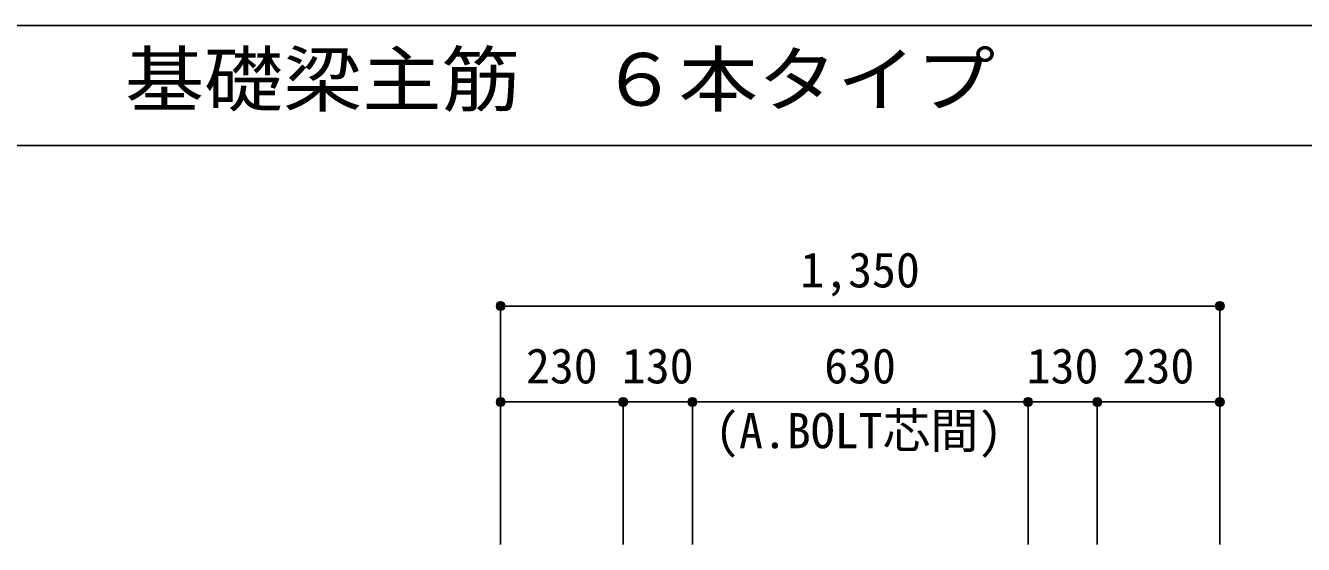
# Model space of a CAD drawing. Units: millimetres at full size, sheet at 1:30. Extents: x -5973 to 5954, y -4195 to 4201.
# Drawn here: x -1014 to 1384, y 3228 to 4201 of the extents above; entities that cross this region are included whole.
import ezdxf
from ezdxf.enums import TextEntityAlignment as Align

# ---------------------------------------------------------------- set-up
doc = ezdxf.new("R2010")
doc.units = ezdxf.units.MM
doc.header["$LTSCALE"] = 30
doc.header["$PDMODE"] = 32
doc.header["$PDSIZE"] = 15
for name, color, linetype in [('0-D_寸法', 4, 'Continuous'), ('6-7_文字', 7, 'Continuous'), ('F-0_枠', 6, 'Continuous')]:
    doc.layers.add(name, color=color, linetype=linetype)
doc.styles.add('ＭＳ ゴシック', font='')
doc.styles.get('ＭＳ ゴシック').set_extended_font_data('MS Gothic')

msp = doc.modelspace()

# ---------------------------------------------------------------- linework, layer by layer
at = {"layer": '0-D_寸法'}
for p, q in [((-122.56, 3675.34), (1227.44, 3675.34)), ((-122.56, 3675.34), (-122.56, 3495.34)), ((1227.44, 3675.34), (1227.44, 3495.34)), ((107.44, 3495.34), (-122.56, 3495.34)), ((-122.56, 3495.34), (-122.56, 3228.3)), ((237.44, 3495.34), (107.44, 3495.34)), ((107.44, 3495.34), (107.44, 3228.3)), ((867.44, 3495.34), (237.44, 3495.34)), ((237.44, 3495.34), (237.44, 3228.3)), ((997.44, 3495.34), (867.44, 3495.34)), ((867.44, 3495.34), (867.44, 3228.3)), ((1227.44, 3495.34), (997.44, 3495.34)), ((997.44, 3495.34), (997.44, 3228.3)), ((1227.44, 3495.34), (1227.44, 3228.3))]:
    msp.add_line(p, q, dxfattribs=at)
for centre, radius in [((-122.56, 3675.34), 8), ((-122.56, 3675.34), 7.2), ((-122.56, 3675.34), 6.4), ((-122.56, 3675.34), 5.6), ((-122.56, 3675.34), 4.8), ((-122.56, 3675.34), 4), ((-122.56, 3675.34), 3.2), ((-122.56, 3675.34), 2.4), ((-122.56, 3675.34), 1.6), ((-122.56, 3675.34), 0.8), ((1227.44, 3675.34), 8), ((1227.44, 3675.34), 7.2), ((1227.44, 3675.34), 6.4), ((1227.44, 3675.34), 5.6), ((1227.44, 3675.34), 4.8), ((1227.44, 3675.34), 4), ((1227.44, 3675.34), 3.2), ((1227.44, 3675.34), 2.4), ((1227.44, 3675.34), 1.6), ((1227.44, 3675.34), 0.8), ((-122.56, 3495.34), 8), ((-122.56, 3495.34), 7.2), ((107.44, 3495.34), 8), ((107.44, 3495.34), 7.2), ((237.44, 3495.34), 8), ((237.44, 3495.34), 7.2), ((867.44, 3495.34), 8), ((867.44, 3495.34), 7.2), ((997.44, 3495.34), 8), ((997.44, 3495.34), 7.2), ((1227.44, 3495.34), 8), ((1227.44, 3495.34), 7.2), ((-122.56, 3495.34), 6.4), ((-122.56, 3495.34), 5.6), ((-122.56, 3495.34), 4.8), ((-122.56, 3495.34), 4), ((-122.56, 3495.34), 3.2), ((-122.56, 3495.34), 2.4), ((-122.56, 3495.34), 1.6), ((-122.56, 3495.34), 0.8), ((107.44, 3495.34), 6.4), ((107.44, 3495.34), 5.6), ((107.44, 3495.34), 4.8), ((107.44, 3495.34), 4), ((107.44, 3495.34), 3.2), ((107.44, 3495.34), 2.4), ((107.44, 3495.34), 1.6), ((107.44, 3495.34), 0.8), ((237.44, 3495.34), 6.4), ((237.44, 3495.34), 5.6), ((237.44, 3495.34), 4.8), ((237.44, 3495.34), 4), ((237.44, 3495.34), 3.2), ((237.44, 3495.34), 2.4), ((237.44, 3495.34), 1.6), ((237.44, 3495.34), 0.8), ((867.44, 3495.34), 6.4), ((867.44, 3495.34), 5.6), ((867.44, 3495.34), 4.8), ((867.44, 3495.34), 4), ((867.44, 3495.34), 3.2), ((867.44, 3495.34), 2.4), ((867.44, 3495.34), 1.6), ((867.44, 3495.34), 0.8), ((997.44, 3495.34), 6.4), ((997.44, 3495.34), 5.6), ((997.44, 3495.34), 4.8), ((997.44, 3495.34), 4), ((997.44, 3495.34), 3.2), ((997.44, 3495.34), 2.4), ((997.44, 3495.34), 1.6), ((997.44, 3495.34), 0.8), ((1227.44, 3495.34), 6.4), ((1227.44, 3495.34), 5.6), ((1227.44, 3495.34), 4.8), ((1227.44, 3495.34), 4), ((1227.44, 3495.34), 3.2), ((1227.44, 3495.34), 2.4), ((1227.44, 3495.34), 1.6), ((1227.44, 3495.34), 0.8)]:
    msp.add_circle(centre, radius, dxfattribs=at)
at = {"layer": '0-D_寸法', "color": 7}
for p in [(-122.56, 3675.34), (-122.56, 3675.34), (1227.44, 3675.34), (1227.44, 3675.34), (-122.56, 3495.34), (-122.56, 3495.34), (107.44, 3495.34), (107.44, 3495.34), (237.44, 3495.34), (237.44, 3495.34), (867.44, 3495.34), (867.44, 3495.34), (997.44, 3495.34), (997.44, 3495.34), (1227.44, 3495.34), (1227.44, 3495.34)]:
    msp.add_point(p, dxfattribs=at)
at = {"layer": 'F-0_枠'}
msp.add_line((-5972.88, 4201.15), (5954.1, 4201.15), dxfattribs=at)
at = {"layer": 'F-0_枠', "color": 2}
msp.add_line((-5972.88, 3976.15), (3723.6, 3976.15), dxfattribs=at)

# ---------------------------------------------------------------- texts
at = {"layer": '0-D_寸法', "style": 'ＭＳ ゴシック'}
for s, p in [('1,350', (439.94, 3690.34)), ('230', (-75.06, 3510.34)), ('130', (104.94, 3510.34)), ('630', (484.94, 3510.34)), ('130', (864.94, 3510.34)), ('230', (1044.94, 3510.34)), ('(A.BOLT芯間)', (280.06, 3388.8))]:
    msp.add_text(s, height=65.98, dxfattribs=at).set_placement(p, align=Align.BOTTOM_LEFT)
at = {"layer": '6-7_文字', "color": 2, "style": 'ＭＳ ゴシック', "width": 1.1}
msp.add_text('\u3000\u3000基礎梁主筋\u3000６本タイプ', height=98.97, dxfattribs=at).set_placement((-1124.64, 4021.15), align=Align.BOTTOM_LEFT)

doc.saveas('drawing.dxf')
